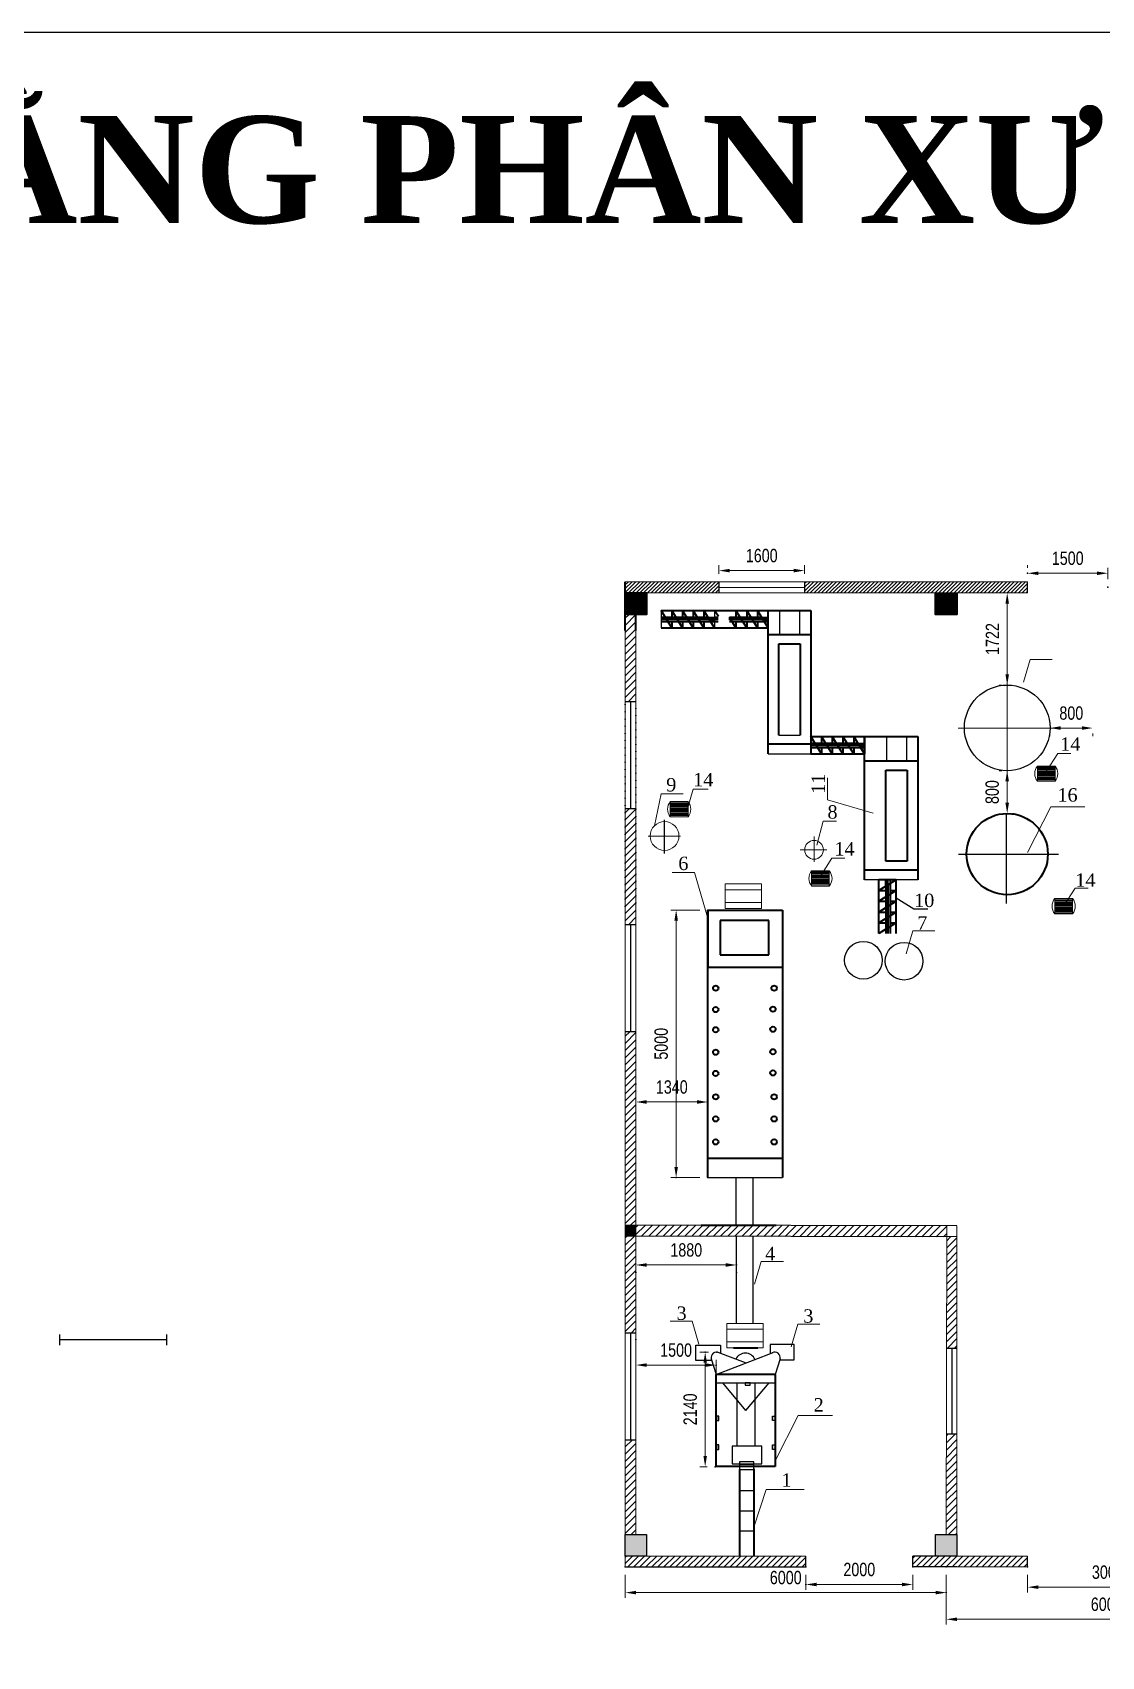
# Model space of a CAD drawing. Header units: millimetres. Extents: x -76212 to 9435109730, y -5959132081 to 60147.
# Drawn here: x 25728 to 45712, y 29794 to 60147 of the extents above; entities that cross this region are included whole.
import ezdxf

# ---------------------------------------------------------------- set-up
doc = ezdxf.new("R2010")
doc.units = ezdxf.units.MM
doc.linetypes.add('ACAD_ISO04W100', pattern=[30, 24, -3, 0, -3])
for name, color, linetype, lineweight in [('3', 4, 'Continuous', 5), ('athietbi', 2, 'Continuous', 35), ('Cot', 1, 'Continuous', 15), ('duonggiong', 8, 'ACAD_ISO04W100', 9), ('Hatch', 8, 'Continuous', 9), ('K.Thuoc0.15', 2, 'Continuous', 15), ('Net0.2', 4, 'Continuous', 13), ('netchinh1', 221, 'Continuous', 40), ('PHOI_CANH', 3, 'Continuous', 30), ('tb dây chuyền', 10, 'Continuous', 40), ('TEXT', 2, 'Continuous', 30), ('thiet bi', 1, 'Continuous', 30), ('THIET BI11', 30, 'Continuous', 30), ('tuong', 1, 'Continuous', 40)]:
    doc.layers.add(name, color=color, linetype=linetype, lineweight=lineweight)
doc.layers.add('hgggg', color=7, linetype='Continuous')
doc.styles.add('VIET', font='', dxfattribs={"width": 0.8})
doc.styles.get('VIET').set_extended_font_data('.VnAvant')
doc.dimstyles.new('TL 1-100', dxfattribs={"dimtxt": 250, "dimasz": 200, "dimexe": 100, "dimexo": 150, "dimgap": 150, "dimtad": 1, "dimdec": 0, "dimdsep": 46, "dimtxsty": 'VIET', "dimcen": 100, "dimdle": 200, "dimclrd": 8, "dimclre": 8, "dimclrt": 2, "dimadec": 0, "dimazin": 0, "dimtfac": 1, "dimtdec": 0, "dimtmove": 2, "dimatfit": 3, "dimfxl": 1, "dimtolj": 1, "dimtzin": 0, "dimlwd": 5, "dimlwe": 5, "dimarcsym": 0})

# ---------------------------------------------------------------- blocks, each defined once
blk = doc.blocks.new('*D11')
at = {"color": 8, "lineweight": 5, "transparency": 16777216}
for p, q in [((36809, 31321), (36809, 30888)), ((42809, 31321), (42809, 30888)), ((37009, 30988), (42609, 30988))]:
    blk.add_line(p, q, dxfattribs=at)
at = {"color": 8, "transparency": 16777216}
for points in [[(37009, 31022), (37009, 30955), (36809, 30988)], [(42609, 31022), (42609, 30955), (42809, 30988)]]:
    blk.add_solid(points, dxfattribs=at)
at = {"layer": 'hgggg', "color": 0, "transparency": 16777216}
for p in [(36809, 31471), (42809, 31471), (42809, 30988)]:
    blk.add_point(p, dxfattribs=at)
at = {"color": 2, "transparency": 16777216, "insert": (39809, 31268), "char_height": 250, "attachment_point": 5, "style": 'VIET'}
blk.add_mtext('\\A1;6000', dxfattribs=at)
blk = doc.blocks.new('*D13')
at = {"color": 8, "lineweight": 5, "transparency": 16777216}
for p, q in [((38368, 35483), (38203, 35483)), ((38303, 33542), (38303, 35283)), ((38338, 33342), (38203, 33342))]:
    blk.add_line(p, q, dxfattribs=at)
at = {"color": 8, "transparency": 16777216}
for points in [[(38270, 35283), (38336, 35283), (38303, 35483)], [(38270, 33542), (38336, 33542), (38303, 33342)]]:
    blk.add_solid(points, dxfattribs=at)
at = {"layer": 'hgggg', "color": 0, "transparency": 16777216}
for p in [(38303, 35483), (38518, 35483), (38488, 33342)]:
    blk.add_point(p, dxfattribs=at)
at = {"color": 2, "transparency": 16777216, "insert": (38024, 34413), "char_height": 250, "attachment_point": 5, "rotation": 90, "style": 'VIET'}
blk.add_mtext('\\A1;2140', dxfattribs=at)
blk = doc.blocks.new('*D14')
at = {"color": 8, "lineweight": 5, "transparency": 16777216}
for p, q in [((37009, 35570), (37009, 35141)), ((37209, 35241), (38309, 35241)), ((38509, 33798), (38509, 35341))]:
    blk.add_line(p, q, dxfattribs=at)
at = {"color": 8, "transparency": 16777216}
for points in [[(37209, 35274), (37209, 35208), (37009, 35241)], [(38309, 35274), (38309, 35208), (38509, 35241)]]:
    blk.add_solid(points, dxfattribs=at)
at = {"layer": 'hgggg', "color": 0, "transparency": 16777216}
for p in [(37009, 35720), (38509, 35241), (38509, 33648)]:
    blk.add_point(p, dxfattribs=at)
at = {"color": 2, "transparency": 16777216, "insert": (37759, 35520), "char_height": 250, "attachment_point": 5, "style": 'VIET'}
blk.add_mtext('\\A1;1500', dxfattribs=at)
blk = doc.blocks.new('*D15')
at = {"color": 8, "lineweight": 5, "transparency": 16777216}
for p, q in [((37009, 37120), (37009, 37212)), ((37209, 37112), (38688, 37112)), ((38888, 37121), (38888, 37212))]:
    blk.add_line(p, q, dxfattribs=at)
at = {"color": 8, "transparency": 16777216}
for points in [[(37209, 37145), (37209, 37078), (37009, 37112)], [(38688, 37145), (38688, 37078), (38888, 37112)]]:
    blk.add_solid(points, dxfattribs=at)
at = {"layer": 'hgggg', "color": 0, "transparency": 16777216}
for p in [(38888, 37112), (37009, 36970), (38888, 36971)]:
    blk.add_point(p, dxfattribs=at)
at = {"color": 2, "transparency": 16777216, "insert": (37949, 37391), "char_height": 250, "attachment_point": 5, "style": 'VIET'}
blk.add_mtext('\\A1;1880', dxfattribs=at)
blk = doc.blocks.new('*D16')
at = {"color": 8, "lineweight": 5, "transparency": 16777216}
for p, q in [((38200, 43746), (37660, 43746)), ((37760, 43546), (37760, 38946)), ((38200, 38746), (37660, 38746))]:
    blk.add_line(p, q, dxfattribs=at)
at = {"color": 8, "transparency": 16777216}
for points in [[(37727, 43546), (37794, 43546), (37760, 43746)], [(37727, 38946), (37794, 38946), (37760, 38746)]]:
    blk.add_solid(points, dxfattribs=at)
at = {"layer": 'hgggg', "color": 0, "transparency": 16777216}
for p in [(38350, 43746), (37760, 38746), (38350, 38746)]:
    blk.add_point(p, dxfattribs=at)
at = {"color": 2, "transparency": 16777216, "insert": (37481, 41246), "char_height": 250, "attachment_point": 5, "rotation": 90, "style": 'VIET'}
blk.add_mtext('\\A1;5000', dxfattribs=at)
blk = doc.blocks.new('*D17')
at = {"color": 8, "lineweight": 5, "transparency": 16777216}
for p, q in [((37009, 40340), (37009, 40058)), ((37209, 40158), (38150, 40158)), ((38350, 40340), (38350, 40058))]:
    blk.add_line(p, q, dxfattribs=at)
at = {"color": 8, "transparency": 16777216}
for points in [[(37209, 40192), (37209, 40125), (37009, 40158)], [(38150, 40192), (38150, 40125), (38350, 40158)]]:
    blk.add_solid(points, dxfattribs=at)
at = {"layer": 'hgggg', "color": 0, "transparency": 16777216}
for p in [(37009, 40490), (38350, 40490), (38350, 40158)]:
    blk.add_point(p, dxfattribs=at)
at = {"color": 2, "transparency": 16777216, "insert": (37679, 40437), "char_height": 250, "attachment_point": 5, "style": 'VIET'}
blk.add_mtext('\\A1;1340', dxfattribs=at)
blk = doc.blocks.new('*D18')
at = {"color": 8, "lineweight": 5, "transparency": 16777216}
for p, q in [((44330, 50190), (44330, 50140)), ((45830, 49932), (45830, 50140)), ((45630, 50040), (44530, 50040))]:
    blk.add_line(p, q, dxfattribs=at)
at = {"color": 8, "transparency": 16777216}
for points in [[(44530, 50073), (44530, 50007), (44330, 50040)], [(45630, 50073), (45630, 50007), (45830, 50040)]]:
    blk.add_solid(points, dxfattribs=at)
at = {"layer": 'hgggg', "color": 0, "transparency": 16777216}
for p in [(44330, 50040), (44330, 50040), (45830, 49782)]:
    blk.add_point(p, dxfattribs=at)
at = {"color": 2, "transparency": 16777216, "insert": (45080, 50319), "char_height": 250, "attachment_point": 5, "style": 'VIET'}
blk.add_mtext('\\A1;1500', dxfattribs=at)
blk = doc.blocks.new('*D19')
at = {"color": 8, "lineweight": 5, "transparency": 16777216}
for p, q in [((38560, 50032), (38560, 50190)), ((38760, 50090), (39960, 50090)), ((40160, 50032), (40160, 50190))]:
    blk.add_line(p, q, dxfattribs=at)
at = {"color": 8, "transparency": 16777216}
for points in [[(38760, 50123), (38760, 50057), (38560, 50090)], [(39960, 50123), (39960, 50057), (40160, 50090)]]:
    blk.add_solid(points, dxfattribs=at)
at = {"layer": 'Defpoints', "color": 0, "transparency": 16777216}
for p in [(40160, 50090), (38560, 49882), (40160, 49882)]:
    blk.add_point(p, dxfattribs=at)
at = {"color": 2, "transparency": 16777216, "insert": (39360, 50369), "char_height": 250, "attachment_point": 5, "style": 'VIET'}
blk.add_mtext('\\A1;1600', dxfattribs=at)
blk = doc.blocks.new('*D20')
at = {"color": 8, "lineweight": 5, "transparency": 16777216}
for p, q in [((44099, 49673), (44049, 49673)), ((43949, 48150), (43949, 49473)), ((43799, 47950), (43849, 47950))]:
    blk.add_line(p, q, dxfattribs=at)
at = {"color": 8, "transparency": 16777216}
for points in [[(43916, 49473), (43982, 49473), (43949, 49673)], [(43916, 48150), (43982, 48150), (43949, 47950)]]:
    blk.add_solid(points, dxfattribs=at)
at = {"layer": 'Defpoints', "color": 0, "transparency": 16777216}
for p in [(43949, 49673), (43949, 49673), (43949, 47950)]:
    blk.add_point(p, dxfattribs=at)
at = {"color": 2, "transparency": 16777216, "insert": (43672, 48811), "char_height": 250, "attachment_point": 5, "rotation": 90, "style": 'VIET'}
blk.add_mtext('\\A1;1722', dxfattribs=at)
blk = doc.blocks.new('*D21')
at = {"color": 8, "lineweight": 5, "transparency": 16777216}
for p, q in [((45347, 47147), (44947, 47147)), ((44747, 46997), (44747, 47047)), ((45547, 46997), (45547, 47047))]:
    blk.add_line(p, q, dxfattribs=at)
at = {"color": 8, "transparency": 16777216}
for points in [[(44947, 47180), (44947, 47114), (44747, 47147)], [(45347, 47180), (45347, 47114), (45547, 47147)]]:
    blk.add_solid(points, dxfattribs=at)
at = {"layer": 'Defpoints', "color": 0, "transparency": 16777216}
for p in [(44747, 47147), (44747, 47147), (45547, 47147)]:
    blk.add_point(p, dxfattribs=at)
at = {"color": 2, "transparency": 16777216, "insert": (45147, 47426), "char_height": 250, "attachment_point": 5, "style": 'VIET'}
blk.add_mtext('\\A1;800', dxfattribs=at)
blk = doc.blocks.new('*D22')
at = {"color": 8, "lineweight": 5, "transparency": 16777216}
for p, q in [((43799, 46350), (43848, 46350)), ((43948, 46150), (43948, 45750)), ((44079, 45550), (44048, 45550))]:
    blk.add_line(p, q, dxfattribs=at)
at = {"color": 8, "transparency": 16777216}
for points in [[(43915, 46150), (43982, 46150), (43948, 46350)], [(43915, 45750), (43982, 45750), (43948, 45550)]]:
    blk.add_solid(points, dxfattribs=at)
at = {"layer": 'Defpoints', "color": 0, "transparency": 16777216}
for p in [(43949, 46350), (43929, 45550), (43948, 45550)]:
    blk.add_point(p, dxfattribs=at)
at = {"color": 2, "transparency": 16777216, "insert": (43669, 45950), "char_height": 250, "attachment_point": 5, "rotation": 90, "style": 'VIET'}
blk.add_mtext('\\A1;800', dxfattribs=at)
blk = doc.blocks.new('*D25')
at = {"color": 8, "lineweight": 5, "transparency": 16777216}
for p, q in [((40184, 31321), (40184, 31040)), ((42184, 31321), (42184, 31040)), ((41984, 31140), (40384, 31140))]:
    blk.add_line(p, q, dxfattribs=at)
at = {"color": 8, "transparency": 16777216}
for points in [[(40384, 31173), (40384, 31107), (40184, 31140)], [(41984, 31173), (41984, 31107), (42184, 31140)]]:
    blk.add_solid(points, dxfattribs=at)
at = {"layer": 'hgggg', "color": 0, "transparency": 16777216}
for p in [(40184, 31471), (42184, 31471), (40184, 31140)]:
    blk.add_point(p, dxfattribs=at)
at = {"color": 2, "transparency": 16777216, "insert": (41184, 31419), "char_height": 250, "attachment_point": 5, "style": 'VIET'}
blk.add_mtext('\\A1;2000', dxfattribs=at)
blk = doc.blocks.new('*D30')
at = {"color": 8, "lineweight": 5, "transparency": 16777216}
for p, q in [((44330, 31321), (44330, 30990)), ((47330, 31320), (47330, 30990)), ((44530, 31090), (47130, 31090))]:
    blk.add_line(p, q, dxfattribs=at)
at = {"color": 8, "transparency": 16777216}
for points in [[(44530, 31123), (44530, 31057), (44330, 31090)], [(47130, 31123), (47130, 31057), (47330, 31090)]]:
    blk.add_solid(points, dxfattribs=at)
at = {"layer": 'hgggg', "color": 0, "transparency": 16777216}
for p in [(44330, 31471), (47330, 31470), (47330, 31090)]:
    blk.add_point(p, dxfattribs=at)
at = {"color": 2, "transparency": 16777216, "insert": (45830, 31369), "char_height": 250, "attachment_point": 5, "style": 'VIET'}
blk.add_mtext('\\A1;3000', dxfattribs=at)
blk = doc.blocks.new('*D31')
at = {"color": 8, "lineweight": 5, "transparency": 16777216}
for p, q in [((42809, 31321), (42809, 30390)), ((48809, 31321), (48809, 30390)), ((43009, 30490), (48609, 30490))]:
    blk.add_line(p, q, dxfattribs=at)
at = {"color": 8, "transparency": 16777216}
for points in [[(43009, 30523), (43009, 30457), (42809, 30490)], [(48609, 30523), (48609, 30457), (48809, 30490)]]:
    blk.add_solid(points, dxfattribs=at)
at = {"layer": 'hgggg', "color": 0, "transparency": 16777216}
for p in [(42809, 31471), (48809, 31471), (48809, 30490)]:
    blk.add_point(p, dxfattribs=at)
at = {"color": 2, "transparency": 16777216, "insert": (45809, 30769), "char_height": 250, "attachment_point": 5, "style": 'VIET'}
blk.add_mtext('\\A1;6000', dxfattribs=at)
blk = doc.blocks.new('111')
at = {"layer": 'athietbi', "color": 7, "lineweight": 35}
blk.add_line((43280, 44880), (43280, 45202), dxfattribs=at)
at = {"layer": 'thiet bi', "color": 7, "lineweight": 35}
for p, q in [((42280, 45202), (43280, 45202)), ((42477, 44880), (42280, 45202)), ((43160, 45072), (42280, 45072)), ((43185, 45032), (42280, 45032)), ((43280, 44992), (42280, 44992)), ((42477, 45202), (42477, 45072)), ((42678, 44880), (42477, 45202)), ((42477, 44992), (42477, 44880)), ((42678, 45202), (42678, 45072)), ((42879, 44880), (42678, 45202)), ((42678, 44992), (42678, 44880)), ((42879, 45202), (42879, 45072)), ((43079, 44880), (42879, 45202)), ((42879, 44992), (42879, 44880)), ((43280, 44880), (43079, 45202)), ((43079, 45202), (43079, 45072)), ((43079, 44992), (43079, 44880)), ((43160, 45072), (43280, 45072)), ((43185, 45032), (43280, 45032)), ((42280, 44880), (43280, 44880))]:
    blk.add_line(p, q, dxfattribs=at)

msp = doc.modelspace()

# ---------------------------------------------------------------- hatches: boundary and pattern name
at = {"lineweight": 9}
h = msp.add_hatch(color=256, dxfattribs=at)
h.dxf.hatch_style = 1
h.paths.add_polyline_path([(60984.3, 37636.8), (60984.6, 37838.8), (60575.1, 37838.8), (60575.1, 37636.8)])
h.paths.add_polyline_path([(67008.5, 37838.5), (66808.7, 37838.5), (66808.7, 37636.6), (67008.5, 37636.6)])
h.paths.add_polyline_path([(67008.2, 31666.4), (67008.2, 32066.4), (66608.2, 32066.4), (66608.2, 31666.4)])
h.paths.add_polyline_path([(55008.7, 31668.5), (55008.7, 31668.5), (54608.7, 31668.5), (54608.7, 32068.5), (55008.7, 32068.5), (55008.7, 31668.3), (55175.1, 31668.3), (55175.1, 31668.4), (54608.7, 31668.6), (54608.7, 31668.5), (55008.7, 31668.5), (55008.7, 31668.8), (54975.1, 31668.8), (54656.8, 31668.6)])
h.paths.add_polyline_path([(48610, 32070.4), (48610, 31670), (49010, 31669.9), (49010, 32070.4)])
h.paths.add_polyline_path([(36808.8, 31671.4), (37208.8, 31671.4), (37208.8, 32071.9), (36808.8, 32071.9)])
h.paths.add_polyline_path([(42608.7, 32071.9), (42608.7, 31671.4), (43008.7, 31671.4), (43008.7, 32071.9)])
h.paths.add_polyline_path([(67008.7, 49669.6), (66608.7, 49669.6), (66608.7, 49269.6), (67008.7, 49269.6)])
h = msp.add_hatch(dxfattribs=at)
h.set_pattern_fill('ANSI31', color=256, scale=30)
h.paths.add_polyline_path([(37009.2, 45640), (36809.2, 45640), (36809, 43471.6), (37009, 43471.3)])
h = msp.add_hatch(dxfattribs=at)
h.set_pattern_fill('ANSI31', color=256, scale=30)
h.paths.add_polyline_path([(36808.9, 35840), (37008.9, 35840), (37008.7, 37652.5), (36809, 37653)])
h.paths.add_polyline_path([(36808.8, 32071.9), (37009.2, 32071.9), (37009.1, 33840), (36808.8, 33840)])
h.paths.add_polyline_path([(36809, 37853), (37009.2, 37852.8), (37009.2, 41471.4), (36809.1, 41471.4)])
h = msp.add_hatch(dxfattribs=at)
h.set_pattern_fill('ANSI31', color=256, scale=30)
h.paths.add_polyline_path([(39201.3, 37849.8), (39201.3, 37848.1), (38885, 37848.1), (38885, 37850.3), (37009.2, 37852.8), (37009.2, 37652.5), (42818, 37638.1), (42818.3, 37845)])
h.paths.add_polyline_path([(43009, 37637.6), (42818, 37638.1), (42814.5, 35556.5), (43008.9, 35556.5)])
h.paths.add_polyline_path([(43008.8, 33957.4), (42811.9, 33957.4), (42808.7, 32071.9), (43008.7, 32071.9)])
h = msp.add_hatch(color=256, dxfattribs=at)
h.dxf.hatch_style = 1
h.paths.add_polyline_path([(38557.3, 34288.4), (38510.2, 34288.4), (38510.2, 34203.4), (38557.3, 34203.4)])
h.paths.add_polyline_path([(38557.3, 33750.7), (38510.2, 33750.7), (38510.2, 33665.7), (38557.3, 33665.7)])
h.paths.add_polyline_path([(39608.2, 34288.4), (39561.1, 34288.4), (39561.1, 34203.4), (39608.2, 34203.4)])
h.paths.add_polyline_path([(39608.2, 33750.7), (39561.1, 33750.7), (39561.1, 33665.7), (39608.2, 33665.7)])
h = msp.add_hatch(dxfattribs=at)
h.set_pattern_fill('ANSI31', color=256, scale=25)
h.paths.add_polyline_path([(43008.7, 31671.4), (42608.7, 31671.4), (42184, 31671.4), (42184, 31471.1), (43008.7, 31471.1), (44330, 31471.1), (44330, 31671.1)])
h.paths.add_polyline_path([(37008, 31671.2), (36808.7, 31671.2), (36808.7, 31471), (40184, 31471.1), (40184, 31671.2)])
at = {"layer": 'Hatch', "lineweight": 9}
h = msp.add_hatch(dxfattribs=at)
h.set_pattern_fill('ANSI31', scale=400)
h.set_pattern_definition([(45, (-1256765.925, -235911.51), (-35.355339, 35.355339), [])])
h.paths.add_polyline_path([(38558.7, 49882.3), (38558.7, 49882.3), (37808.7, 49882.3), (36808.7, 49882.3), (36808.7, 49672), (37808.7, 49672.1), (38558.7, 49672.1)])
h.paths.add_polyline_path([(36808.7, 49882.3), (36808.7, 49882.3), (36808.7, 49671.9), (36808.7, 49672)])
h = msp.add_hatch(dxfattribs=at)
h.set_pattern_fill('ANSI31', scale=400)
h.set_pattern_definition([(45, (-2068397.11, -330044.99), (-35.3553391, 35.3553391), [])])
h.paths.add_polyline_path([(40160, 49672.4), (42808.5, 49672.5), (42808.5, 49882.3), (40160, 49882.3)])
h.paths.add_polyline_path([(44330, 49675.1), (44330, 49880), (42808.5, 49882.3), (42808.5, 49672.5)])
h = msp.add_hatch(dxfattribs=at)
h.set_pattern_fill('ANSI31')
h.set_pattern_definition([(45, (-2086397.16739, -330042.65813), (-0.088388347648, 0.088388347648), [])])
h.paths.add_polyline_path([(36808.7, 49672), (36808.7, 49272), (37208.7, 49272), (37208.7, 49672)])
h = msp.add_hatch(dxfattribs=at)
h.set_pattern_fill('ANSI31')
h.set_pattern_definition([(45, (-2080397.10902, -330044.99108), (-0.088388347648, 0.088388347648), [])])
h.paths.add_polyline_path([(42608.7, 49269.6), (43008.7, 49269.6), (43008.7, 49669.6), (42608.7, 49669.6)])
h = msp.add_hatch(dxfattribs=at)
h.set_pattern_fill('ANSI31', scale=30)
h.paths.add_polyline_path([(37008.7, 48969.6), (37008.7, 49272.1), (36808.7, 49271.8), (36808.7, 48969.6), (36808.7, 43796.5), (36809.2, 47639.6), (37009.2, 47640.4), (37008.7, 43796.9)])
h = msp.add_hatch(dxfattribs=at)
h.set_pattern_fill('ANSI31')
h.set_pattern_definition([(45, (-2331957.54166, -169708.62972), (-0.088388347648, 0.088388347648), [])])
h.paths.add_polyline_path([(37008.7, 37848.8), (36808.7, 37848.8), (36808.7, 37648.8), (37008.7, 37648.8)])

# ---------------------------------------------------------------- linework, layer by layer
for p, q in [((38560, 49882.3), (38560, 49672)), ((40160, 49882.3), (40160, 49672)), ((44330, 49672.6), (44330, 49882.3)), ((38560, 49777.1), (40160, 49777.2)), ((37480, 49344.7), (37480, 49023)), ((38480, 49344.7), (38480, 49023)), ((39480, 49344.7), (39480, 49023)), ((39691.8, 49344.7), (39691.8, 48893.8)), ((40068.2, 49344.7), (40068.2, 48893.8)), ((37008.7, 47640), (36808.7, 47640)), ((36908.7, 47640), (36908.7, 45640)), ((39680, 47012.7), (40080, 47012.7)), ((40480, 46988.2), (41280, 46988.2)), ((41280, 46988.2), (41280, 46666.5)), ((41691.8, 46988.2), (41691.8, 46537.3)), ((42068.2, 46988.2), (42068.2, 46537.3)), ((39480, 46666.5), (40280, 46666.5)), ((37008.7, 45640), (36808.7, 45640)), ((43928.5, 45550.4), (43928.5, 43867.3)), ((37544, 44803.8), (37544, 45434.3)), ((43038.5, 44790.4), (44908.5, 44790.4)), ((42280, 44310), (41280, 44310)), ((41871.8, 43975.8), (42203.8, 43767.4)), ((42203.8, 43767.4), (42462.6, 43767.4)), ((37009.2, 43471.4), (36809.2, 43471.4)), ((36909.2, 43471.4), (36909.2, 41471.4)), ((37009.2, 41471.4), (36809.2, 41471.4)), ((38349.6, 38745.8), (39748.6, 38745.8)), ((38885, 37848.1), (38885, 38745.8)), ((39201.3, 37848.1), (39201.3, 38745.8)), ((38888.6, 36021), (38888.2, 37645.2)), ((39201.8, 36021), (39201.3, 37644.6)), ((37008.9, 35840), (36808.9, 35840)), ((36908.9, 35840), (36908.9, 33840)), ((26237.6, 35612.8), (26237.6, 35812.8)), ((28237.6, 35712.8), (26237.6, 35712.8)), ((28237.6, 35612.8), (28237.6, 35812.8)), ((42813.6, 35556.5), (43007.5, 35556.5)), ((42910.6, 35556.5), (42910.6, 33957.4)), ((38416.1, 35359), (38510.2, 35067.5)), ((38510.2, 35067.5), (39571.9, 35479)), ((39059.2, 35280.3), (38546.6, 35479)), ((39702.3, 35359), (39608.2, 35067.5)), ((38510.2, 34908.5), (39608.2, 34908.5)), ((38626.4, 34910.2), (39059.2, 34393.6)), ((38903.5, 33727.7), (38903.5, 34908.5)), ((39492.1, 34910.2), (39059.2, 34393.6)), ((39239.5, 33727.7), (39239.5, 34908.5)), ((37008.9, 33840), (36808.9, 33840)), ((39360.8, 33727.7), (38804.6, 33727.7)), ((38804.6, 33727.7), (38804.6, 33393.6)), ((39360.8, 33393.6), (39360.8, 33727.7)), ((42810.9, 33957.4), (43007.5, 33957.4)), ((38810.1, 33393.6), (39360.8, 33393.6)), ((38946.5, 33435.2), (38946.3, 33290.2)), ((39210.3, 33435.5), (38946.5, 33435.2)), ((39210.3, 33290.2), (39210.3, 33435.5)), ((38946.3, 33290.2), (39210.3, 33290.2)), ((38946.4, 33386.4), (39210.3, 33386.4)), ((38946.3, 32894.5), (39210.3, 32894.5)), ((38946.3, 32518.4), (39210.3, 32518.4)), ((38946.3, 32142.4), (39210.3, 32142.4)), ((40184, 31471.1), (40184, 31671.2)), ((42808.7, 31671.4), (42184, 31671.4)), ((42184, 31471.1), (42184, 31671.4)), ((44330, 31471.1), (44330, 31671.1)), ((36808.7, 31471), (40184, 31471.1)), ((36808.7, 31471), (36808.7, 31471)), ((43008.7, 31471.1), (42184, 31471.1))]:
    msp.add_line(p, q)
for points in [[(89580.3, 1534.6), (89580.3, 60147.5), (6684.8, 60147.5), (6684.8, 1534.6)], [(39053.2, 34908.5), (39053.2, 34868.5), (39143.9, 34868.5), (39143.9, 34908.5)], [(38558.5, 34203.4), (38558.5, 34288.4), (38511.4, 34288.4), (38511.4, 34203.4)], [(39561.1, 34203.4), (39561.1, 34288.4), (39608.2, 34288.4), (39608.2, 34203.4)], [(38558.5, 33665.7), (38558.5, 33750.7), (38511.4, 33750.7), (38511.4, 33665.7)], [(39561.1, 33665.7), (39561.1, 33750.7), (39608.2, 33750.7), (39608.2, 33665.7)], [(36808.8, 32071.9), (37208.8, 32071.9), (37208.8, 31671.4), (36808.8, 31671.4)], [(42608.7, 32071.9), (43008.7, 32071.9), (43008.7, 31671.4), (42608.7, 31671.4)]]:
    msp.add_lwpolyline(points, close=True)
for points in [[(38427.8, 35328.3), (38130.7, 35328.3), (38130.7, 35611.6), (38591, 35611.6), (38591, 35461.8)], [(39696, 35339.4), (39968.5, 35339.4), (39968.5, 35626.3), (39515.5, 35626.3), (39515.5, 35457.2)]]:
    msp.add_lwpolyline(points)
for centre, radius in [((43949, 47150.1), 800), ((41259.9, 42806.7), 352), ((42020, 42790), 352)]:
    msp.add_circle(centre, radius)
for centre, radius, start, end in [((38517.3, 35379.9), 103.3, 64.08267, 191.67028), ((39053.9, 35265.5), 198, 24.63602, 154.243), ((39601.1, 35379.9), 103.3, 348.32972, 115.91733)]:
    msp.add_arc(centre, radius, start, end)
at = {"layer": '3', "color": 7, "lineweight": 5}
for p, q in [((44512.2, 46437.3), (44844.2, 46437.3)), ((44844.2, 46337.3), (44512.2, 46337.3)), ((44512.2, 46337.3), (44844.2, 46337.3)), ((44844.2, 46237.3), (44512.2, 46237.3)), ((44512.2, 46237.3), (44844.2, 46237.3)), ((44512.5, 46437.3), (44844.5, 46437.3)), ((44512.5, 46417.3), (44844.5, 46417.3)), ((44512.5, 46397.3), (44844.5, 46397.3)), ((44844.5, 46397.3), (44512.5, 46397.3)), ((44512.5, 46377.3), (44844.5, 46377.3)), ((44844.5, 46377.3), (44512.5, 46377.3)), ((44844.5, 46377.3), (44512.5, 46377.3)), ((44844.5, 46357.3), (44512.5, 46357.3)), ((44844.5, 46357.3), (44512.5, 46357.3)), ((44844.5, 46357.3), (44512.5, 46357.3)), ((44512.5, 46357.3), (44844.5, 46357.3)), ((44512.5, 46337.3), (44844.5, 46337.3)), ((44844.5, 46337.3), (44512.5, 46337.3)), ((44844.5, 46317.3), (44512.5, 46317.3)), ((44512.5, 46317.3), (44844.5, 46317.3)), ((44844.5, 46297.3), (44512.5, 46297.3)), ((44844.5, 46297.3), (44512.5, 46297.3)), ((44512.5, 46297.3), (44844.5, 46297.3)), ((44844.5, 46277.3), (44512.5, 46277.3)), ((44512.5, 46277.3), (44844.5, 46277.3)), ((44844.5, 46277.3), (44512.5, 46277.3)), ((44844.5, 46277.3), (44512.5, 46277.3)), ((44844.5, 46257.3), (44512.5, 46257.3)), ((44844.5, 46257.3), (44512.5, 46257.3)), ((44844.5, 46257.3), (44512.5, 46257.3)), ((44844.5, 46257.3), (44512.5, 46257.3)), ((44512.5, 46257.3), (44844.5, 46257.3)), ((44512.5, 46237.3), (44844.5, 46237.3)), ((44844.5, 46237.3), (44512.5, 46237.3)), ((44512.5, 46217.3), (44844.5, 46217.3)), ((44844.5, 46217.3), (44512.5, 46217.3)), ((44512.5, 46197.3), (44844.5, 46197.3)), ((44844.5, 46197.3), (44512.5, 46197.3)), ((44844.5, 46197.3), (44512.5, 46197.3)), ((44512.5, 46177.3), (44844.5, 46177.3)), ((44844.5, 46177.3), (44512.5, 46177.3)), ((44844.5, 46177.3), (44512.5, 46177.3)), ((44844.5, 46177.3), (44512.5, 46177.3)), ((44844.5, 46152.3), (44512.5, 46152.3)), ((44512.7, 46437.3), (44512.7, 46152.3)), ((44844.5, 46437.3), (44844.5, 46152.3)), ((44844.5, 46417.3), (44844.5, 46397.3)), ((37650.4, 45772.5), (37982.4, 45772.5)), ((37982.4, 45672.5), (37650.4, 45672.5)), ((37650.4, 45672.5), (37982.4, 45672.5)), ((37982.4, 45572.5), (37650.4, 45572.5)), ((37650.4, 45572.5), (37982.4, 45572.5)), ((37650.7, 45772.5), (37982.7, 45772.5)), ((37650.7, 45752.5), (37982.7, 45752.5)), ((37650.7, 45732.5), (37982.7, 45732.5)), ((37982.7, 45732.5), (37650.7, 45732.5)), ((37650.7, 45712.5), (37982.7, 45712.5)), ((37982.7, 45712.5), (37650.7, 45712.5)), ((37982.7, 45712.5), (37650.7, 45712.5)), ((37982.7, 45692.5), (37650.7, 45692.5)), ((37982.7, 45692.5), (37650.7, 45692.5)), ((37982.7, 45692.5), (37650.7, 45692.5)), ((37650.7, 45692.5), (37982.7, 45692.5)), ((37650.7, 45672.5), (37982.7, 45672.5)), ((37982.7, 45672.5), (37650.7, 45672.5)), ((37982.7, 45652.5), (37650.7, 45652.5)), ((37650.7, 45652.5), (37982.7, 45652.5)), ((37982.7, 45632.5), (37650.7, 45632.5)), ((37982.7, 45632.5), (37650.7, 45632.5)), ((37650.7, 45632.5), (37982.7, 45632.5)), ((37982.7, 45612.5), (37650.7, 45612.5)), ((37650.7, 45612.5), (37982.7, 45612.5)), ((37982.7, 45612.5), (37650.7, 45612.5)), ((37982.7, 45612.5), (37650.7, 45612.5)), ((37982.7, 45592.5), (37650.7, 45592.5)), ((37982.7, 45592.5), (37650.7, 45592.5)), ((37982.7, 45592.5), (37650.7, 45592.5)), ((37982.7, 45592.5), (37650.7, 45592.5)), ((37650.7, 45592.5), (37982.7, 45592.5)), ((37650.7, 45572.5), (37982.7, 45572.5)), ((37982.7, 45572.5), (37650.7, 45572.5)), ((37650.7, 45552.5), (37982.7, 45552.5)), ((37982.7, 45552.5), (37650.7, 45552.5)), ((37650.7, 45532.5), (37982.7, 45532.5)), ((37982.7, 45532.5), (37650.7, 45532.5)), ((37982.7, 45532.5), (37650.7, 45532.5)), ((37650.9, 45772.5), (37650.9, 45487.5)), ((37982.7, 45772.5), (37982.7, 45487.5)), ((37982.7, 45752.5), (37982.7, 45732.5)), ((37650.7, 45512.5), (37982.7, 45512.5)), ((37982.7, 45512.5), (37650.7, 45512.5)), ((37982.7, 45512.5), (37650.7, 45512.5)), ((37982.7, 45512.5), (37650.7, 45512.5)), ((37982.7, 45487.5), (37650.7, 45487.5)), ((40291.4, 44479.5), (40623.4, 44479.5)), ((40623.4, 44379.5), (40291.4, 44379.5)), ((40291.4, 44379.5), (40623.4, 44379.5)), ((40291.6, 44479.5), (40623.6, 44479.5)), ((40291.6, 44459.5), (40623.6, 44459.5)), ((40291.6, 44439.5), (40623.6, 44439.5)), ((40623.6, 44439.5), (40291.6, 44439.5)), ((40291.6, 44419.5), (40623.6, 44419.5)), ((40623.6, 44419.5), (40291.6, 44419.5)), ((40623.6, 44419.5), (40291.6, 44419.5)), ((40623.6, 44399.5), (40291.6, 44399.5)), ((40623.6, 44399.5), (40291.6, 44399.5)), ((40623.6, 44399.5), (40291.6, 44399.5)), ((40291.6, 44399.5), (40623.6, 44399.5)), ((40291.6, 44379.5), (40623.6, 44379.5)), ((40623.6, 44379.5), (40291.6, 44379.5)), ((40623.6, 44359.5), (40291.6, 44359.5)), ((40291.6, 44359.5), (40623.6, 44359.5)), ((40623.6, 44339.5), (40291.6, 44339.5)), ((40623.6, 44339.5), (40291.6, 44339.5)), ((40291.6, 44339.5), (40623.6, 44339.5)), ((40623.6, 44319.5), (40291.6, 44319.5)), ((40291.6, 44319.5), (40623.6, 44319.5)), ((40623.6, 44319.5), (40291.6, 44319.5)), ((40623.6, 44319.5), (40291.6, 44319.5)), ((40291.9, 44479.5), (40291.9, 44194.5)), ((40623.6, 44479.5), (40623.6, 44194.5)), ((40623.6, 44459.5), (40623.6, 44439.5)), ((40623.4, 44279.5), (40291.4, 44279.5)), ((40291.4, 44279.5), (40623.4, 44279.5)), ((40623.6, 44299.5), (40291.6, 44299.5)), ((40623.6, 44299.5), (40291.6, 44299.5)), ((40623.6, 44299.5), (40291.6, 44299.5)), ((40623.6, 44299.5), (40291.6, 44299.5)), ((40291.6, 44299.5), (40623.6, 44299.5)), ((40291.6, 44279.5), (40623.6, 44279.5)), ((40623.6, 44279.5), (40291.6, 44279.5)), ((40291.6, 44259.5), (40623.6, 44259.5)), ((40623.6, 44259.5), (40291.6, 44259.5)), ((40291.6, 44239.5), (40623.6, 44239.5)), ((40623.6, 44239.5), (40291.6, 44239.5)), ((40623.6, 44239.5), (40291.6, 44239.5)), ((40291.6, 44219.5), (40623.6, 44219.5)), ((40623.6, 44219.5), (40291.6, 44219.5)), ((40623.6, 44219.5), (40291.6, 44219.5)), ((40623.6, 44219.5), (40291.6, 44219.5)), ((40623.6, 44194.5), (40291.6, 44194.5)), ((44838, 43960.9), (45170, 43960.9)), ((44838, 43675.9), (44838, 43960.9)), ((45170, 43935.9), (44838, 43935.9)), ((44838, 43935.9), (45170, 43935.9)), ((44838, 43935.9), (45170, 43935.9)), ((44838, 43935.9), (45170, 43935.9)), ((45170, 43915.9), (44838, 43915.9)), ((44838, 43915.9), (45170, 43915.9)), ((44838, 43915.9), (45170, 43915.9)), ((45170, 43895.9), (44838, 43895.9)), ((44838, 43895.9), (45170, 43895.9)), ((45170, 43875.9), (44838, 43875.9)), ((44838, 43875.9), (45170, 43875.9)), ((44838, 43855.9), (45170, 43855.9)), ((44838, 43855.9), (45170, 43855.9)), ((44838, 43855.9), (45170, 43855.9)), ((44838, 43855.9), (45170, 43855.9)), ((45170, 43855.9), (44838, 43855.9)), ((44838, 43835.9), (45170, 43835.9)), ((45170, 43835.9), (44838, 43835.9)), ((44838, 43835.9), (45170, 43835.9)), ((44838, 43835.9), (45170, 43835.9)), ((44838, 43815.9), (45170, 43815.9)), ((44838, 43815.9), (45170, 43815.9)), ((45170, 43815.9), (44838, 43815.9)), ((44838, 43795.9), (45170, 43795.9)), ((45170, 43795.9), (44838, 43795.9)), ((45170, 43775.9), (44838, 43775.9)), ((44838, 43775.9), (45170, 43775.9)), ((44838, 43755.9), (45170, 43755.9)), ((44838, 43755.9), (45170, 43755.9)), ((44838, 43755.9), (45170, 43755.9)), ((45170, 43755.9), (44838, 43755.9)), ((45170, 43735.9), (44838, 43735.9)), ((44838, 43735.9), (45170, 43735.9)), ((44838, 43735.9), (45170, 43735.9)), ((45170, 43715.9), (44838, 43715.9)), ((44838, 43715.9), (45170, 43715.9)), ((44838, 43695.9), (44838, 43715.9)), ((44838.2, 43875.9), (45170.2, 43875.9)), ((45170.2, 43875.9), (44838.2, 43875.9)), ((44838.2, 43775.9), (45170.2, 43775.9)), ((45170.2, 43775.9), (44838.2, 43775.9)), ((45169.7, 43675.9), (45169.7, 43960.9)), ((45169.7, 43695.9), (44837.7, 43695.9)), ((45169.7, 43675.9), (44837.7, 43675.9)), ((45170, 43675.9), (44838, 43675.9))]:
    msp.add_line(p, q, dxfattribs=at)
at = {"layer": '3', "color": 7, "linetype": 'ByBlock', "lineweight": 5}
for centre, start, end in [((44690.5, 46294.8), 141.33038, 218.66962), ((44666.4, 46294.8), 321.33038, 38.66962), ((37828.8, 45630), 141.33038, 218.66962), ((37804.6, 45630), 321.33038, 38.66962), ((40469.7, 44337), 141.33038, 218.66962), ((40445.5, 44337), 321.33038, 38.66962), ((45016.1, 43818.4), 141.33038, 218.66962), ((44991.9, 43818.4), 321.33038, 38.66962)]:
    msp.add_arc(centre, 228.1, start, end, dxfattribs=at)
at = {"layer": 'athietbi', "color": 7, "lineweight": 35}
for p, q in [((39480, 46666.5), (39480, 49344.7)), ((39480, 49344.7), (40280, 49344.7)), ((40280, 49344.7), (40280, 46666.5)), ((39480, 48893.8), (40280, 48893.8)), ((39680, 47012.7), (39680, 48718.7)), ((39680, 48718.7), (39880, 48718.7)), ((39880, 48718.7), (40080, 48718.7)), ((40080, 48718.7), (40080, 47012.7)), ((39480, 46852), (40280, 46852)), ((41280, 44310), (41280, 46988.2)), ((41280, 46988.2), (42280, 46988.2)), ((41280, 46666.5), (41280, 46988.2)), ((41280, 46983.9), (41280, 46662.2)), ((42280, 46988.2), (42280, 44310)), ((41280, 46537.3), (42280, 46537.3)), ((41680, 44656.2), (41680, 46362.2)), ((41680, 46362.2), (41880, 46362.2)), ((41880, 46362.2), (42080, 46362.2)), ((42080, 46362.2), (42080, 44656.2)), ((41880, 44656.2), (41680, 44656.2)), ((42080, 44656.2), (41880, 44656.2)), ((41280, 44495.5), (42280, 44495.5)), ((38349.6, 38745.8), (38349.6, 43745.8)), ((38349.6, 43745.8), (39749.6, 43745.8)), ((38349.6, 43745.8), (38349.6, 42675.8)), ((39749.6, 43745.8), (39749.6, 38745.8)), ((39492.2, 43547.2), (38585.6, 43547.2)), ((38585.6, 43547.2), (38585.6, 42909)), ((39492.2, 42909), (39492.2, 43547.2)), ((38585.6, 42909), (39492.2, 42909)), ((38349.6, 42675.8), (39749.6, 42675.8)), ((38349.6, 39107.9), (39749.6, 39107.9)), ((39628.9, 37848.1), (38228.9, 37848.1)), ((38830.1, 35562.2), (39285, 35562.2)), ((38510.2, 33342.4), (38510.2, 35067.5)), ((39608.2, 35067.5), (38510.2, 35067.5)), ((39608.2, 35067.5), (39608.2, 33342.4)), ((39608.2, 33342.4), (38510.2, 33342.4)), ((38946.3, 33290.2), (38946.3, 31668.9)), ((39210.3, 33299.8), (39210.3, 31668.9))]:
    msp.add_line(p, q, dxfattribs=at)
for centre in [(38500.6, 42284.9), (39591.8, 42284.9), (38500.6, 41885.1), (39570.3, 41893.6), (38500.6, 41508.6), (39570.3, 41517.1), (38500.6, 41088.5), (39570.3, 41097), (38500.6, 40692.9), (39570.3, 40701.4), (38500.6, 40254.1), (39591.8, 40254.1), (38500.6, 39842.1), (39591.8, 39842.1), (38500.6, 39412.3), (39591.8, 39412.3)]:
    msp.add_circle(centre, 50, dxfattribs=at)
at = {"layer": 'Cot', "color": 7}
for p, q in [((37008.6, 49672), (37008.6, 49272)), ((42608.7, 49669.6), (43008.7, 49669.6)), ((42608.7, 49669.6), (43008.7, 49669.6)), ((42608.7, 49269.6), (42608.7, 49669.6)), ((43008.7, 49669.6), (43008.7, 49269.6)), ((36808.7, 48969.6), (36808.7, 43796.5)), ((37008.7, 48969.6), (37008.7, 43796.5)), ((36809.2, 43671.4), (36808.7, 43796.5)), ((37009.2, 43672.3), (37008.7, 43797.3)), ((36808.7, 31471), (36809.2, 43471.4)), ((36809.2, 43471.4), (36809.2, 43671.4)), ((37009.2, 43471.4), (37009.2, 43671.4)), ((37009.2, 43471.4), (37009.2, 32071.9)), ((37008.7, 37848.8), (37009.2, 32071.9)), ((42808.7, 32071.9), (42818.3, 37845)), ((43009, 37844.8), (43008.7, 31671.4)), ((36808.7, 31671.2), (37008.7, 31671.2)), ((37008, 31671.2), (40184, 31671.2))]:
    msp.add_line(p, q, dxfattribs=at)
at = {"layer": 'Cot', "color": 7, "lineweight": -2}
for p, q in [((43009.1, 37844.8), (36809, 37853)), ((43008.8, 37637.6), (36809, 37653))]:
    msp.add_line(p, q, dxfattribs=at)
at = {"layer": 'duonggiong', "color": 7, "lineweight": 13, "ltscale": 0.4}
for p, q in [((43949, 48102.3), (43949, 46192.3)), ((43034, 47147.3), (44864, 47147.3))]:
    msp.add_line(p, q, dxfattribs=at)
at = {"layer": 'K.Thuoc0.15', "color": 7, "lineweight": 9}
for p, q in [((44678.5, 46337.3), (44893.9, 46674.1)), ((44893.9, 46674.1), (45135.1, 46674.1)), ((40589.2, 45804.9), (40589.2, 46218.2)), ((41440.7, 45556.9), (40589.2, 45804.9)), ((40457.6, 44379.5), (40673, 44716.3)), ((40673, 44716.3), (40914.2, 44716.3)), ((45004, 43815.9), (45219.4, 44152.6)), ((45219.4, 44152.6), (45460.6, 44152.6)), ((39210.3, 32214), (39442.5, 32912.9)), ((39442.5, 32912.9), (40151.2, 32912.9))]:
    msp.add_line(p, q, dxfattribs=at)
for points in [[(44254.8, 48003.9), (44378.8, 48429.7), (44792.1, 48429.7)], [(37356, 45321), (37480, 45920), (37893.4, 45920)], [(37953.1, 45576.9), (38077.1, 46002.6), (38357.4, 46002.6)], [(44327.7, 44820.9), (44761.4, 45672.4), (45402.4, 45672.4)], [(38349.6, 43592.9), (38102.1, 44444.5), (37688.7, 44444.7)], [(42060, 42930), (42184, 43355.7), (42597.3, 43355.7)], [(39226.8, 36754.1), (39350.8, 37179.9), (39764.1, 37179.9)], [(38182.7, 35633.1), (38058.7, 36058.8), (37645.4, 36058.8)], [(39910.1, 35580.4), (40034.1, 36006.1), (40447.5, 36006.1)], [(39608.2, 33449.6), (40041.8, 34301.1), (40682.9, 34301.1)]]:
    msp.add_lwpolyline(points, dxfattribs=at)
at = {"layer": 'Net0.2', "color": 7}
msp.add_line((40058.7, 49102.2), (40058.7, 49102.1), dxfattribs=at)
at = {"layer": 'PHOI_CANH', "color": 7}
for p, q in [((36808.6, 49672), (36808.6, 49675.8)), ((42808.7, 49669.6), (42808.7, 49673.5))]:
    msp.add_line(p, q, dxfattribs=at)
at = {"layer": 'tb dây chuyền', "color": 7, "lineweight": 35}
for p, q in [((36808.7, 48969.6), (36808.7, 49882.3)), ((37008.7, 48969.6), (37008.6, 49672)), ((36808.7, 37671.5), (37008.7, 37671.5))]:
    msp.add_line(p, q, dxfattribs=at)
for points in [[(36808.7, 49672), (37208.7, 49672), (37208.7, 49272), (36808.7, 49272)], [(42608.7, 49669.6), (43008.7, 49669.6), (43008.7, 49269.6), (42608.7, 49269.6)]]:
    msp.add_lwpolyline(points, close=True, dxfattribs=at)
at = {"layer": 'thiet bi', "color": 7, "lineweight": 35}
for p, q in [((37480, 49344.7), (38480, 49344.7)), ((37677.1, 49023), (37480, 49344.7)), ((38360.5, 49214.6), (37480, 49214.6)), ((38385.2, 49174.9), (37480, 49174.9)), ((37677.1, 49344.7), (37677.1, 49214.6)), ((37877.8, 49023), (37677.1, 49344.7)), ((37877.8, 49344.7), (37877.8, 49214.6)), ((38078.5, 49023), (37877.8, 49344.7)), ((37918.6, 49344.7), (38240.4, 49344.7)), ((38279.3, 49023), (38078.5, 49344.7)), ((38078.5, 49344.7), (38078.5, 49214.6)), ((38480, 49023), (38279.3, 49344.7)), ((38279.3, 49344.7), (38279.3, 49214.6)), ((38360.5, 49214.6), (38480, 49214.6)), ((38385.2, 49174.9), (38480, 49174.9)), ((38480, 49344.7), (39480, 49344.7)), ((38550.1, 49230.2), (38480, 49344.7)), ((38547.7, 49214.6), (38480, 49214.6)), ((38547.7, 49174.9), (38480, 49174.9)), ((39385.2, 49174.9), (38746.9, 49174.9)), ((38877.8, 49023), (38757.1, 49216.5)), ((39360.5, 49214.6), (38757.1, 49214.6)), ((38877.8, 49344.7), (38877.8, 49214.6)), ((39078.5, 49023), (38877.8, 49344.7)), ((38918.6, 49344.7), (39240.4, 49344.7)), ((39279.3, 49023), (39078.5, 49344.7)), ((39078.5, 49344.7), (39078.5, 49214.6)), ((39480, 49023), (39279.3, 49344.7)), ((39279.3, 49344.7), (39279.3, 49214.6)), ((39360.5, 49214.6), (39480, 49214.6)), ((39385.2, 49174.9), (39480, 49174.9)), ((38480, 49135.2), (37480, 49135.2)), ((37480, 49023), (38480, 49023)), ((37677.1, 49135.2), (37677.1, 49023)), ((37877.8, 49135.2), (37877.8, 49023)), ((38078.5, 49135.2), (38078.5, 49023)), ((38279.3, 49135.2), (38279.3, 49023)), ((38547.7, 49135.2), (38480, 49135.2)), ((38480, 49023), (39480, 49023)), ((39480, 49135.2), (38757.1, 49135.2)), ((38877.8, 49135.2), (38877.8, 49023)), ((39078.5, 49135.2), (39078.5, 49023)), ((39279.3, 49135.2), (39279.3, 49023)), ((40280, 46988.2), (41280, 46988.2)), ((40477.1, 46666.5), (40280, 46988.2)), ((41160.5, 46858.1), (40280, 46858.1)), ((41185.2, 46818.4), (40280, 46818.4)), ((41280, 46778.7), (40280, 46778.7)), ((40477.1, 46988.2), (40477.1, 46858.1)), ((40677.8, 46666.5), (40477.1, 46988.2)), ((40477.1, 46778.7), (40477.1, 46666.5)), ((40677.8, 46988.2), (40677.8, 46858.1)), ((40878.5, 46666.5), (40677.8, 46988.2)), ((40677.8, 46778.7), (40677.8, 46666.5)), ((40718.6, 46988.2), (41040.4, 46988.2)), ((41079.3, 46666.5), (40878.5, 46988.2)), ((40878.5, 46988.2), (40878.5, 46858.1)), ((40878.5, 46778.7), (40878.5, 46666.5)), ((41280, 46666.5), (41079.3, 46988.2)), ((41079.3, 46988.2), (41079.3, 46858.1)), ((41079.3, 46778.7), (41079.3, 46666.5)), ((41160.5, 46858.1), (41280, 46858.1)), ((41185.2, 46818.4), (41280, 46818.4)), ((40280, 46666.5), (41280, 46666.5))]:
    msp.add_line(p, q, dxfattribs=at)
msp.add_circle((43948.5, 44790.4), 760, dxfattribs=at)
at = {"layer": 'THIET BI11', "color": 7, "lineweight": 13}
for p, q in [((40391.3, 44958), (40510.4, 45405)), ((40510.4, 45405), (40756.8, 45405)), ((37238.3, 45128.9), (37843.4, 45128.9)), ((40337.8, 45117.3), (40337.8, 44647.4)), ((40076.1, 44870.9), (40577.1, 44870.9))]:
    msp.add_line(p, q, dxfattribs=at)
for points in [[(39356.1, 43774.2), (38674.4, 43774.2), (38674.4, 44233), (39356.1, 44233)], [(39356.1, 43887.6), (38674.4, 43887.6), (38674.4, 44122.1), (39356.1, 44122.1)], [(39386.6, 35562.2), (38704.8, 35562.2), (38704.8, 36021), (39386.6, 36021)], [(39386.6, 35675.5), (38704.8, 35675.5), (38704.8, 35910.1), (39386.6, 35910.1)]]:
    msp.add_lwpolyline(points, close=True, dxfattribs=at)
for centre, radius in [((37544, 45128.9), 268.8), ((40337.8, 44870.9), 175)]:
    msp.add_circle(centre, radius, dxfattribs=at)
at = {"layer": 'tuong', "color": 7, "lineweight": 13}
for p, q in [((36808.7, 49882.3), (42050.7, 49882.3)), ((42058.7, 49882.3), (44330, 49882.3)), ((42608.7, 49882.3), (43011.5, 49882.3)), ((36808.6, 49671.9), (42058.7, 49672)), ((42058.7, 49672.4), (44330, 49672.6)), ((43008.7, 31671.4), (44330, 31671.1)), ((43008.7, 31471.1), (44330, 31471.1))]:
    msp.add_line(p, q, dxfattribs=at)

# ---------------------------------------------------------------- block references
at = {"rotation": 90}
msp.add_blockref('111', (86751.8, 1030), dxfattribs=at)

# ---------------------------------------------------------------- texts
at = {"layer": 'netchinh1', "color": 7, "lineweight": 20, "char_height": 250}
for s, insert, attachment_point in [('{\\fTimes New Roman|b0|i0|c0|p18;\\C0;14}', (44938.9, 46972.7), 1), ('{\\fTimes New Roman|b0|i0|c0|p18;\\C0;9}', (37574.4, 46212.6), 1), ('{\\fTimes New Roman|b0|i0|c0|p18;\\C0;14}', (38077.1, 46307.9), 1), ('{\\fTimes New Roman|b0|i0|c0|p18;\\C0;16}', (44887.2, 46022.9), 1), ('{\\fTimes New Roman|b0|i0|c0|p18;\\C0;8 }', (40588.8, 45703.9), 1), ('{\\fTimes New Roman|b0|i0|c0|p18;\\C0;14}', (40718, 45014.9), 1), ('{\\fTimes New Roman|b0|i0|c0|p18;\\C0;14}', (45221.9, 44431.2), 1), ('{\\fTimes New Roman|b0|i0|c0|p18;\\C0;10}', (42208.6, 44051.8), 1), ('{\\fTimes New Roman|b0|i0|c0|p18;\\C0;7 }', (42266.9, 43629.9), 1), ('{\\fTimes New Roman|b0|i0|c0|p18;\\C0;4}', (39423.4, 37450), 1), ('{\\fTimes New Roman|b0|i0|c0|p18;\\C0;3}', (37956.2, 36336.5), 3), ('{\\fTimes New Roman|b0|i0|c0|p18;\\C0;3}', (40136.7, 36283.8), 1), ('{\\fTimes New Roman|b0|i0|c0|p18;\\C0;2}', (40330.3, 34622.8), 1), ('{\\fTimes New Roman|b0|i0|c0|p18;\\C0;1}', (39728.3, 33217.5), 1)]:
    msp.add_mtext_dynamic_manual_height_columns(s, width=612.612, gutter_width=1500, heights=[0], dxfattribs=dict(at, insert=insert, attachment_point=attachment_point))
for s, insert, attachment_point, rotation in [('{\\fTimes New Roman|b0|i0|c0|p18;\\C0;11}', (40291.1, 45917.7), 1, 90), ('{\\fTimes New Roman|b0|i0|c0|p18;\\C0;6}', (37989.4, 44742.7), 3, 359.97232)]:
    msp.add_mtext_dynamic_manual_height_columns(s, width=612.612, gutter_width=1500, heights=[0], dxfattribs=dict(at, insert=insert, attachment_point=attachment_point, rotation=rotation))
at = {"layer": 'TEXT', "color": 7, "lineweight": 30, "insert": (46770.2, 58583.6), "char_height": 2000, "width": 78181.597, "attachment_point": 2}
msp.add_mtext('{\\fArial|b1|i0|c163|p34; \\fTimes New Roman|b1|i0|c0|p18;MẶT BẰNG PHÂN XƯỞNG SẢN XUẤT CHÍNH}', dxfattribs=at)

# ---------------------------------------------------------------- dimensions: what is measured, and where the dimension line sits
for base, p1, p2, picture, middle in [((40160, 50090), (38560, 49882.3), (40160, 49882.3), '*D19', (39360, 50369.3)), ((44330, 50040), (45830, 49782.3), (44330, 50040), '*D18', (45080, 50319.3)), ((44747.2, 47147), (45547.2, 47147.3), (44747.2, 47147.3), '*D21', (45147.2, 47426.3)), ((38349.6, 40158.2), (37009.2, 40489.6), (38349.6, 40489.6), '*D17', (37679.4, 40437.5)), ((38888.4, 37111.6), (37008.7, 36970.4), (38888.4, 36970.9), '*D15', (37948.6, 37390.9)), ((38508.8, 35241), (37009.2, 35720.2), (38508.8, 33648.4), '*D14', (37759, 35520.3)), ((40184, 31140), (42184, 31471.1), (40184, 31471.1), '*D25', (41184, 31419.3)), ((42808.7, 30988.4), (36808.7, 31471.2), (42808.7, 31471), '*D11', (39808.7, 31267.7)), ((48808.7, 30490), (42808.7, 31471), (48808.7, 31471.2), '*D31', (45808.7, 30769.3)), ((47330, 31090), (44330, 31471.1), (47330, 31470.4), '*D30', (45830, 31369.3))]:
    dim = msp.add_linear_dim(base=base, p1=p1, p2=p2, dimstyle='TL 1-100')
    dim.commit()
    dim.dimension.update_dxf_attribs({"geometry": picture, "text_midpoint": middle})
for base, p1, p2, picture, middle in [((43948.9032, 49672.5642), (43949.0469, 47950.1443), (43948.9032, 49672.5642), '*D20', (43671.8378, 48811.3542)), ((43948.5, 45550.4), (43949, 46350.1), (43928.5, 45550.4), '*D22', (43669.2, 45950.3)), ((37760.4, 38745.8), (38349.6, 43745.8), (38349.6, 38745.8), '*D16', (37481.1, 41245.8))]:
    dim = msp.add_linear_dim(base=base, p1=p1, p2=p2, angle=90, dimstyle='TL 1-100')
    dim.commit()
    dim.dimension.update_dxf_attribs({"geometry": picture, "text_midpoint": middle})
dim = msp.add_linear_dim(base=(38302.9, 35483.2), p1=(38487.8, 33342.4), p2=(38517.7, 35483.2), angle=90, text='2140', dimstyle='TL 1-100')
dim.commit()
dim.dimension.update_dxf_attribs({"geometry": '*D13', "text_midpoint": (38023.6, 34412.8)})

doc.saveas('drawing.dxf')
